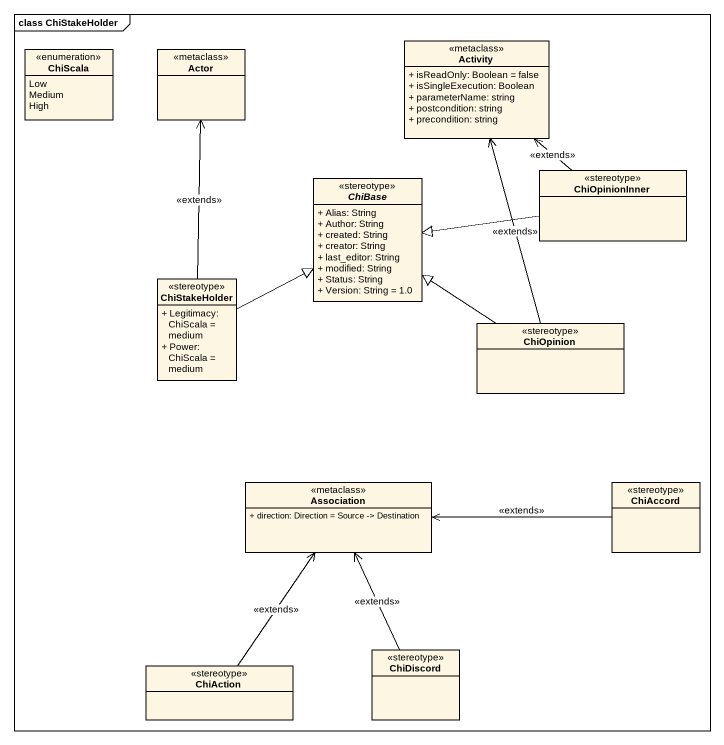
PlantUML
@startuml
mainframe class ChiStakeHolder
hide circle
hide empty members
skinparam classAttributeIconSize 0
enum ChiScala {
  Low
  Medium
  High
}
class "Actor" as Actor_ <<metaclass>>
class Activity <<metaclass>> {
  + isReadOnly: Boolean = false
  + isSingleExecution: Boolean
  + parameterName: string
  + postcondition: string
  + precondition: string
}
abstract class ChiBase <<stereotype>> {
  + Alias: String
  + Author: String
  + created: String
  + creator: String
  + last_editor: String
  + modified: String
  + Status: String
  + Version: String = 1.0
}
class ChiOpinionInner <<stereotype>>
class ChiStakeHolder <<stereotype>> {
  + Legitimacy: ChiScala = medium
  + Power: ChiScala = medium
}
class ChiOpinion <<stereotype>>
class Association <<metaclass>> {
  + direction: Direction = Source -> Destination
}
class ChiAccord <<stereotype>>
class ChiDiscord <<stereotype>>
class ChiAction <<stereotype>>
ChiOpinionInner -up-> Activity : <<extends>>
ChiOpinionInner -left-|> ChiBase
ChiStakeHolder -up-> Actor_ : <<extends>>
ChiStakeHolder -right-|> ChiBase
ChiOpinion -up-> Activity : <<extends>>
ChiOpinion -up-|> ChiBase
ChiAccord -left-> Association : <<extends>>
ChiDiscord -up-> Association : <<extends>>
ChiAction -up-> Association : <<extends>>
@enduml
